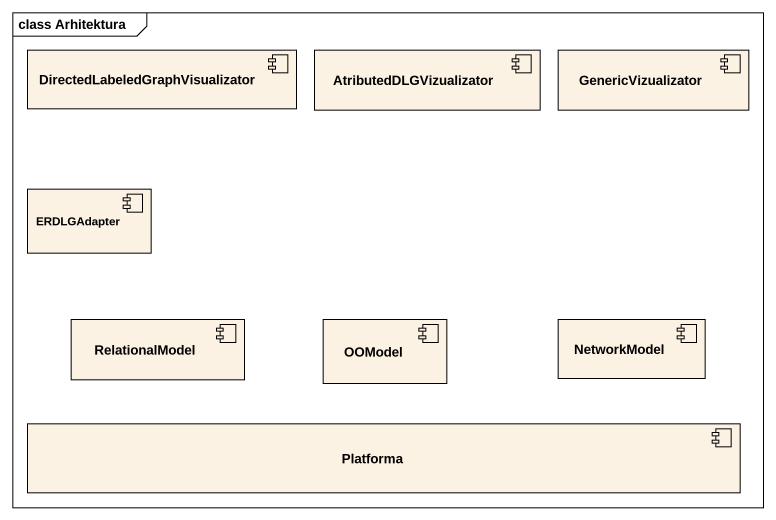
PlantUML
@startuml
mainframe class Arhitektura
component "DirectedLabeledGraphVisualizator" as DirectedLabeledGraphVisualiz
component AtributedDLGVizualizator
component GenericVizualizator
component ERDLGAdapter
component RelationalModel
component OOModel
component NetworkModel
component Platforma
@enduml
